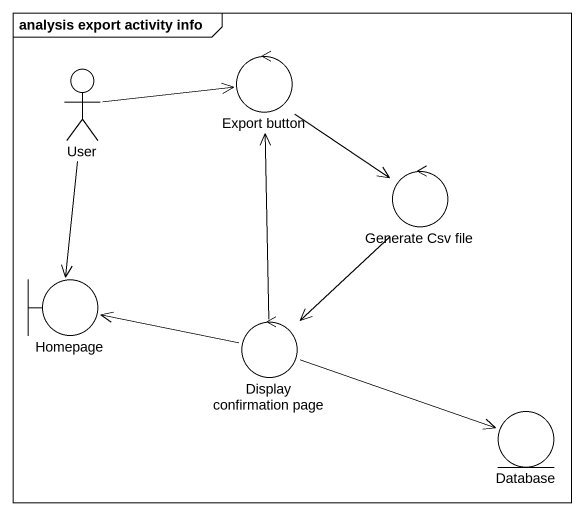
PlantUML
@startuml
mainframe analysis export activity info
actor User
control "Export button" as Export_button
control "Generate Csv file" as Generate_Csv_file
boundary Homepage
control "Display confirmation page" as Display_confirmation_page
entity "Database" as Database_
User -right-> Export_button
User --> Homepage
Export_button --> Generate_Csv_file
Generate_Csv_file --> Display_confirmation_page
Display_confirmation_page -up-> Export_button
Display_confirmation_page -left-> Homepage
Display_confirmation_page -right-> Database_
@enduml
